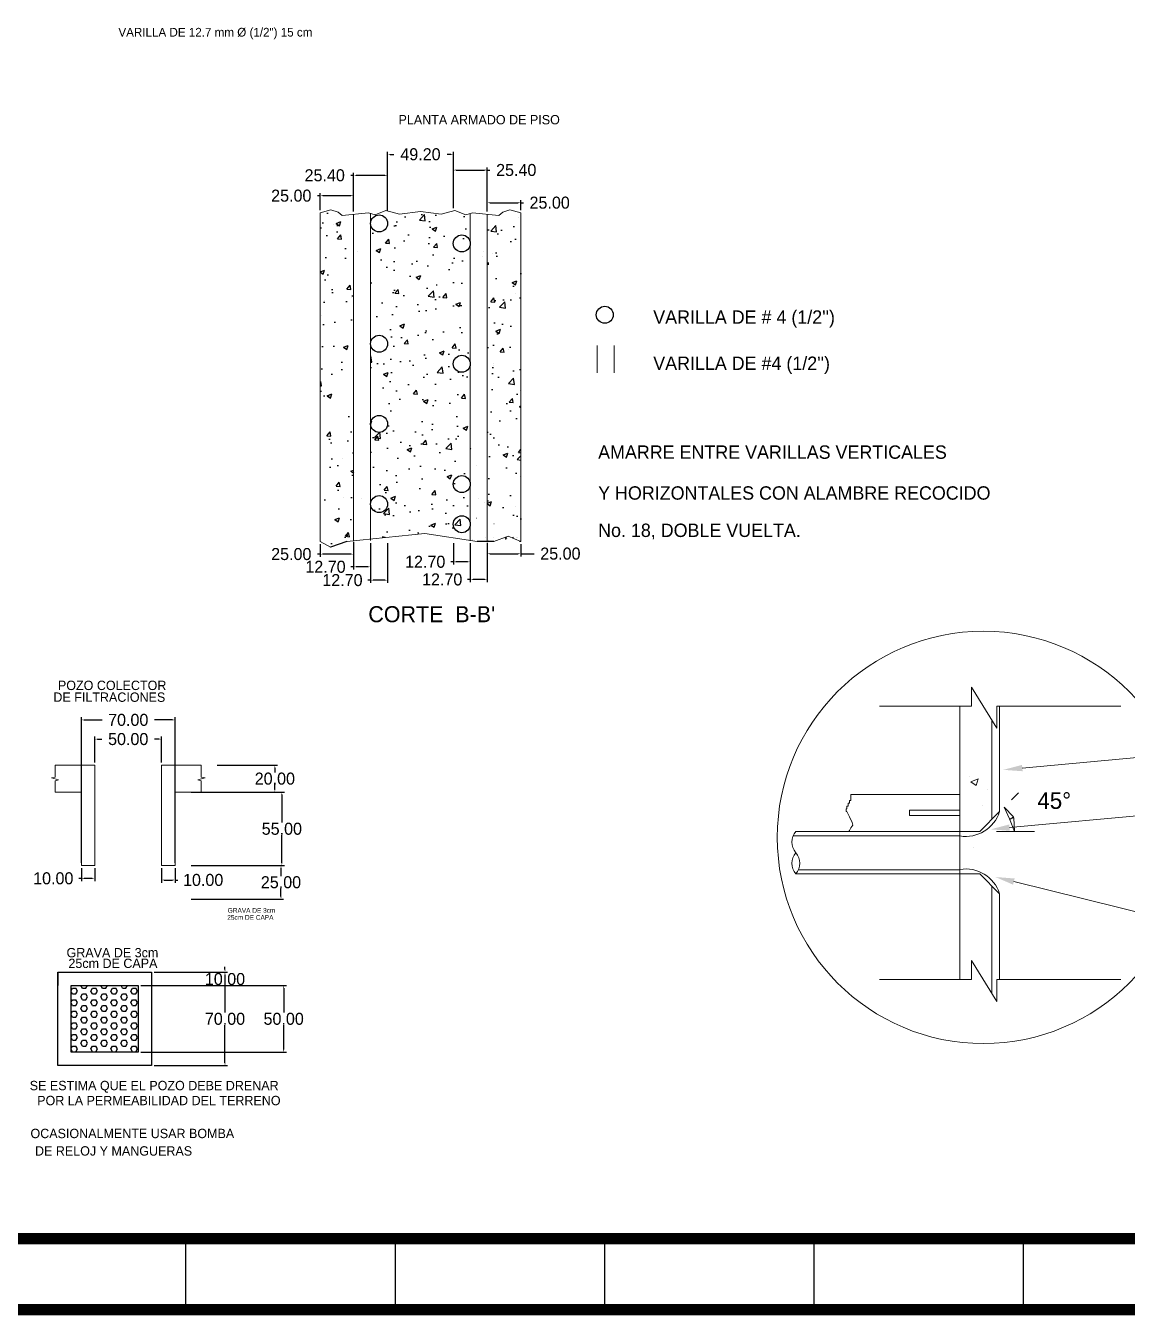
# Model space of a CAD drawing. Header units: centimetres. Extents: x 899 to 279254, y -3207 to 1299.
# Drawn here: x 9778 to 10602, y -3207 to -2242 of the extents above; entities that cross this region are included whole.
import ezdxf
from ezdxf.enums import TextEntityAlignment as Align

# ---------------------------------------------------------------- set-up
doc = ezdxf.new("R2010")
doc.units = ezdxf.units.CM
doc.header["$LTSCALE"] = 10
doc.header["$MEASUREMENT"] = 0
doc.linetypes.add('HIDDEN', pattern=[0.375, 0.25, -0.125])
doc.layers.get('0').update_dxf_attribs({"linetype": 'CONTINUOUS'})
doc.layers.get('DEFPOINTS').update_dxf_attribs({"color": 2, "linetype": 'CONTINUOUS'})
for name, color, linetype in [('CONCRETO', 7, 'CONTINUOUS'), ('DIM', 7, 'CONTINUOUS'), ('Ductos', 30, 'CONTINUOUS'), ('IND', 7, 'CONTINUOUS'), ('MARCO', 7, 'CONTINUOUS'), ('REGISTRO', 1, 'CONTINUOUS'), ('TEXTOS', 7, 'CONTINUOUS'), ('VARILLAS', 30, 'CONTINUOUS')]:
    doc.layers.add(name, color=color, linetype=linetype)
doc.styles.get("Standard").update_dxf_attribs({"font": ''})
doc.styles.add('Zurich', font='')
doc.styles.get('Standard').set_extended_font_data('Zurich Ex BT')
doc.styles.get('Zurich').set_extended_font_data('Zurich Ex BT')
doc.dimstyles.get("Standard").update_dxf_attribs({"dimtxt": 9, "dimasz": 2, "dimexe": 2, "dimexo": 2, "dimgap": 0.09, "dimtad": 0, "dimtih": 1, "dimtoh": 1, "dimzin": 0, "dimdsep": 46, "dimtxsty": 'Standard', "dimcen": 0.09, "dimadec": 0, "dimazin": 0, "dimtfac": 1, "dimtofl": 0, "dimtmove": 0, "dimatfit": 3, "dimfxl": 0, "dimtolj": 1, "dimtzin": 0, "dimarcsym": 0})

# ---------------------------------------------------------------- blocks, each defined once
blk = doc.blocks.new('*D4')
at = {"layer": 'DEFPOINTS', "color": 0}
for p in [(9919.26, -2795.23), (9919.26, -2815.23), (9964.37, -2815.23)]:
    blk.add_point(p, dxfattribs=at)
at = {"layer": 'DIM', "color": 0, "lineweight": -2}
for p, q in [((9921.26, -2795.23), (9966.37, -2795.23)), ((9964.37, -2797.23), (9964.37, -2800.57)), ((9921.26, -2815.23), (9966.37, -2815.23)), ((9964.37, -2813.23), (9964.37, -2809.9))]:
    blk.add_line(p, q, dxfattribs=at)
at = {"layer": 'DIM', "color": 0}
for points in [[(9964.04, -2797.23), (9964.71, -2797.23), (9964.37, -2795.23)], [(9964.04, -2813.23), (9964.71, -2813.23), (9964.37, -2815.23)]]:
    blk.add_solid(points, dxfattribs=at)
at = {"layer": 'DIM', "color": 0, "insert": (9964.37, -2805.23), "char_height": 9, "attachment_point": 5}
blk.add_mtext('\\A1;20.00', dxfattribs=at)
blk = doc.blocks.new('*D5')
at = {"layer": 'DEFPOINTS', "color": 0}
for p in [(9899.69, -2815.23), (9899.69, -2870.23), (9969.61, -2870.23)]:
    blk.add_point(p, dxfattribs=at)
at = {"layer": 'DIM', "color": 0, "lineweight": -2}
for p, q in [((9901.69, -2815.23), (9971.61, -2815.23)), ((9969.61, -2817.23), (9969.61, -2838.07)), ((9969.61, -2868.23), (9969.61, -2847.4)), ((9901.69, -2870.23), (9971.61, -2870.23))]:
    blk.add_line(p, q, dxfattribs=at)
at = {"layer": 'DIM', "color": 0}
for points in [[(9969.27, -2817.23), (9969.94, -2817.23), (9969.61, -2815.23)], [(9969.27, -2868.23), (9969.94, -2868.23), (9969.61, -2870.23)]]:
    blk.add_solid(points, dxfattribs=at)
at = {"layer": 'DIM', "color": 0, "insert": (9969.61, -2842.73), "char_height": 9, "attachment_point": 5}
blk.add_mtext('\\A1;55.00', dxfattribs=at)
blk = doc.blocks.new('*D6')
at = {"layer": 'DEFPOINTS', "color": 0}
for p in [(9899.69, -2870.23), (9899.69, -2895.23), (9968.96, -2895.23)]:
    blk.add_point(p, dxfattribs=at)
at = {"layer": 'DIM', "color": 0, "lineweight": -2}
for p, q in [((9901.69, -2870.23), (9970.96, -2870.23)), ((9968.96, -2872.23), (9968.96, -2878.07)), ((9968.96, -2893.23), (9968.96, -2887.4)), ((9901.69, -2895.23), (9970.96, -2895.23))]:
    blk.add_line(p, q, dxfattribs=at)
at = {"layer": 'DIM', "color": 0}
for points in [[(9968.63, -2872.23), (9969.3, -2872.23), (9968.96, -2870.23)], [(9968.63, -2893.23), (9969.3, -2893.23), (9968.96, -2895.23)]]:
    blk.add_solid(points, dxfattribs=at)
at = {"layer": 'DIM', "color": 0, "insert": (9968.96, -2882.73), "char_height": 9, "attachment_point": 5}
blk.add_mtext('\\A1;25.00', dxfattribs=at)
blk = doc.blocks.new('*D7')
at = {"layer": 'DEFPOINTS', "color": 0}
for p in [(9819.68, -2870.23), (9829.68, -2870.23), (9819.68, -2879.8)]:
    blk.add_point(p, dxfattribs=at)
at = {"layer": 'DIM', "color": 0, "lineweight": -2}
for p, q in [((9819.68, -2872.23), (9819.68, -2881.8)), ((9829.68, -2872.23), (9829.68, -2881.8)), ((9819.68, -2879.8), (9817.68, -2879.8)), ((9827.68, -2879.8), (9821.68, -2879.8))]:
    blk.add_line(p, q, dxfattribs=at)
at = {"layer": 'DIM', "color": 0}
for points in [[(9821.68, -2879.47), (9821.68, -2880.14), (9819.68, -2879.8)], [(9827.68, -2879.47), (9827.68, -2880.14), (9829.68, -2879.8)]]:
    blk.add_solid(points, dxfattribs=at)
at = {"layer": 'DIM', "color": 0, "insert": (9798.62, -2879.8), "char_height": 9, "attachment_point": 5}
blk.add_mtext('\\A1;10.00', dxfattribs=at)
blk = doc.blocks.new('*D8')
at = {"layer": 'DEFPOINTS', "color": 0}
for p in [(9879.68, -2870.23), (9889.69, -2870.23), (9889.69, -2881.01)]:
    blk.add_point(p, dxfattribs=at)
at = {"layer": 'DIM', "color": 0, "lineweight": -2}
for p, q in [((9879.68, -2872.23), (9879.68, -2883.01)), ((9889.69, -2872.23), (9889.69, -2883.01)), ((9881.68, -2881.01), (9887.69, -2881.01)), ((9889.69, -2881.01), (9891.69, -2881.01))]:
    blk.add_line(p, q, dxfattribs=at)
at = {"layer": 'DIM', "color": 0}
for points in [[(9881.68, -2880.68), (9881.68, -2881.35), (9879.68, -2881.01)], [(9887.69, -2880.68), (9887.69, -2881.35), (9889.69, -2881.01)]]:
    blk.add_solid(points, dxfattribs=at)
at = {"layer": 'DIM', "color": 0, "insert": (9910.75, -2881.01), "char_height": 9, "attachment_point": 5}
blk.add_mtext('\\A1;10.00', dxfattribs=at)
blk = doc.blocks.new('*D9')
at = {"layer": 'DEFPOINTS', "color": 0}
for p in [(9879.68, -2775.63), (9829.68, -2795.23), (9879.68, -2795.23)]:
    blk.add_point(p, dxfattribs=at)
at = {"layer": 'DIM', "color": 0, "lineweight": -2}
for p, q in [((9829.68, -2793.23), (9829.68, -2773.63)), ((9831.68, -2775.63), (9835.05, -2775.63)), ((9877.68, -2775.63), (9874.31, -2775.63)), ((9879.68, -2793.23), (9879.68, -2773.63))]:
    blk.add_line(p, q, dxfattribs=at)
at = {"layer": 'DIM', "color": 0}
for points in [[(9831.68, -2775.3), (9831.68, -2775.96), (9829.68, -2775.63)], [(9877.68, -2775.3), (9877.68, -2775.96), (9879.68, -2775.63)]]:
    blk.add_solid(points, dxfattribs=at)
at = {"layer": 'DIM', "color": 0, "insert": (9854.68, -2775.63), "char_height": 9, "attachment_point": 5}
blk.add_mtext('\\A1;50.00', dxfattribs=at)
blk = doc.blocks.new('*D10')
at = {"layer": 'DEFPOINTS', "color": 0}
for p in [(9819.68, -2761.29), (9819.68, -2870.23), (9889.68, -2870.23)]:
    blk.add_point(p, dxfattribs=at)
at = {"layer": 'DIM', "color": 0, "lineweight": -2}
for p, q in [((9819.68, -2868.23), (9819.68, -2759.29)), ((9821.68, -2761.29), (9835.1, -2761.29)), ((9887.68, -2761.29), (9874.26, -2761.29)), ((9889.68, -2868.23), (9889.68, -2759.29))]:
    blk.add_line(p, q, dxfattribs=at)
at = {"layer": 'DIM', "color": 0}
for points in [[(9821.68, -2760.96), (9821.68, -2761.62), (9819.68, -2761.29)], [(9887.68, -2760.96), (9887.68, -2761.62), (9889.68, -2761.29)]]:
    blk.add_solid(points, dxfattribs=at)
at = {"layer": 'DIM', "color": 0, "insert": (9854.68, -2761.29), "char_height": 9, "attachment_point": 5}
blk.add_mtext('\\A1;70.00', dxfattribs=at)
blk = doc.blocks.new('*D11')
at = {"layer": 'DEFPOINTS', "color": 0}
for p in [(9872.01, -2949.88), (9872.01, -3019.88), (9927.06, -3019.88)]:
    blk.add_point(p, dxfattribs=at)
at = {"layer": 'DIM', "color": 0, "lineweight": -2}
for p, q in [((9874.01, -2949.88), (9929.06, -2949.88)), ((9927.06, -2951.88), (9927.06, -2980.21)), ((9927.06, -3017.88), (9927.06, -2989.54)), ((9874.01, -3019.88), (9929.06, -3019.88))]:
    blk.add_line(p, q, dxfattribs=at)
at = {"layer": 'DIM', "color": 0}
for points in [[(9926.73, -2951.88), (9927.4, -2951.88), (9927.06, -2949.88)], [(9926.73, -3017.88), (9927.4, -3017.88), (9927.06, -3019.88)]]:
    blk.add_solid(points, dxfattribs=at)
at = {"layer": 'DIM', "insert": (9927.06, -2984.88), "char_height": 9, "attachment_point": 5}
blk.add_mtext('\\A1;70.00', dxfattribs=at)
blk = doc.blocks.new('*D12')
at = {"layer": 'DEFPOINTS', "color": 0}
for p in [(9862.01, -2959.88), (9862.01, -3009.88), (9970.97, -3009.88)]:
    blk.add_point(p, dxfattribs=at)
at = {"layer": 'DIM', "color": 0, "lineweight": -2}
for p, q in [((9864.01, -2959.88), (9972.97, -2959.88)), ((9970.97, -2961.88), (9970.97, -2980.21)), ((9970.97, -3007.88), (9970.97, -2989.54)), ((9864.01, -3009.88), (9972.97, -3009.88))]:
    blk.add_line(p, q, dxfattribs=at)
at = {"layer": 'DIM', "color": 0}
for points in [[(9970.64, -2961.88), (9971.31, -2961.88), (9970.97, -2959.88)], [(9970.64, -3007.88), (9971.31, -3007.88), (9970.97, -3009.88)]]:
    blk.add_solid(points, dxfattribs=at)
at = {"layer": 'DIM', "insert": (9970.97, -2984.88), "char_height": 9, "attachment_point": 5}
blk.add_mtext('\\A1;50.00', dxfattribs=at)
blk = doc.blocks.new('*D13')
at = {"layer": 'DEFPOINTS', "color": 0}
for p in [(9874.01, -2949.88), (9864.01, -2959.88), (9927.07, -2959.88)]:
    blk.add_point(p, dxfattribs=at)
at = {"layer": 'DIM', "color": 0, "lineweight": -2}
for p, q in [((9876.01, -2949.88), (9929.07, -2949.88)), ((9927.07, -2947.88), (9927.07, -2945.88)), ((9866.01, -2959.88), (9929.07, -2959.88)), ((9927.07, -2961.88), (9927.07, -2963.88))]:
    blk.add_line(p, q, dxfattribs=at)
at = {"layer": 'DIM', "color": 0}
for points in [[(9926.74, -2947.88), (9927.4, -2947.88), (9927.07, -2949.88)], [(9926.74, -2961.88), (9927.4, -2961.88), (9927.07, -2959.88)]]:
    blk.add_solid(points, dxfattribs=at)
at = {"layer": 'DIM', "insert": (9927.07, -2955.14), "char_height": 9, "attachment_point": 5}
blk.add_mtext('\\A1;10.00', dxfattribs=at)
blk = doc.blocks.new('*D72')
at = {"layer": 'DEFPOINTS', "color": 0}
for p in [(9998.3, -2369.17), (9998.3, -2382.05), (10023.31, -2382.99)]:
    blk.add_point(p, dxfattribs=at)
at = {"layer": 'DIM', "color": 0, "lineweight": -2}
for p, q in [((9998.3, -2369.17), (9996.3, -2369.17)), ((9998.3, -2380.05), (9998.3, -2367.17)), ((10021.31, -2369.17), (10000.3, -2369.17)), ((10023.31, -2380.99), (10023.31, -2367.17))]:
    blk.add_line(p, q, dxfattribs=at)
at = {"layer": 'DIM', "color": 0}
for points in [[(10000.3, -2368.84), (10000.3, -2369.5), (9998.3, -2369.17)], [(10021.31, -2368.84), (10021.31, -2369.5), (10023.31, -2369.17)]]:
    blk.add_solid(points, dxfattribs=at)
at = {"layer": 'DIM', "color": 0, "insert": (9976.67, -2369.17), "char_height": 9, "attachment_point": 5}
blk.add_mtext('\\A1;25.00', dxfattribs=at)
blk = doc.blocks.new('*D73')
at = {"layer": 'DEFPOINTS', "color": 0}
for p in [(10123.3, -2374.41), (10123.3, -2382.05), (10148.3, -2382.05)]:
    blk.add_point(p, dxfattribs=at)
at = {"layer": 'DIM', "color": 0, "lineweight": -2}
for p, q in [((10123.3, -2380.05), (10123.3, -2372.41)), ((10148.3, -2380.05), (10148.3, -2372.41)), ((10125.3, -2374.41), (10146.3, -2374.41)), ((10148.3, -2374.41), (10150.3, -2374.41))]:
    blk.add_line(p, q, dxfattribs=at)
at = {"layer": 'DIM', "color": 0}
for points in [[(10125.3, -2374.08), (10125.3, -2374.74), (10123.3, -2374.41)], [(10146.3, -2374.08), (10146.3, -2374.74), (10148.3, -2374.41)]]:
    blk.add_solid(points, dxfattribs=at)
at = {"layer": 'DIM', "color": 0, "insert": (10169.94, -2374.41), "char_height": 9, "attachment_point": 5}
blk.add_mtext('\\A1;25.00', dxfattribs=at)
blk = doc.blocks.new('*D74')
at = {"layer": 'DEFPOINTS', "color": 0}
for p in [(9998.3, -2627.88), (10023.31, -2627.36), (9998.3, -2637.25)]:
    blk.add_point(p, dxfattribs=at)
at = {"layer": 'DIM', "color": 0, "lineweight": -2}
for p, q in [((9998.3, -2629.88), (9998.3, -2639.25)), ((10023.31, -2629.36), (10023.31, -2639.25)), ((9998.3, -2637.25), (9996.3, -2637.25)), ((10021.31, -2637.25), (10000.3, -2637.25))]:
    blk.add_line(p, q, dxfattribs=at)
at = {"layer": 'DIM', "color": 0}
for points in [[(10000.3, -2636.91), (10000.3, -2637.58), (9998.3, -2637.25)], [(10021.31, -2636.91), (10021.31, -2637.58), (10023.31, -2637.25)]]:
    blk.add_solid(points, dxfattribs=at)
at = {"layer": 'DIM', "color": 0, "insert": (9976.67, -2637.25), "char_height": 9, "attachment_point": 5}
blk.add_mtext('\\A1;25.00', dxfattribs=at)
blk = doc.blocks.new('*D75')
at = {"layer": 'DEFPOINTS', "color": 0}
for p in [(10023.31, -2626.05), (10036, -2627.08), (10023.31, -2646.76)]:
    blk.add_point(p, dxfattribs=at)
at = {"layer": 'DIM', "color": 0, "lineweight": -2}
for p, q in [((10023.31, -2628.05), (10023.31, -2648.76)), ((10036, -2629.08), (10036, -2648.76)), ((10023.31, -2646.76), (10021.31, -2646.76)), ((10034, -2646.76), (10025.31, -2646.76))]:
    blk.add_line(p, q, dxfattribs=at)
at = {"layer": 'DIM', "color": 0}
for points in [[(10025.31, -2646.43), (10025.31, -2647.1), (10023.31, -2646.76)], [(10034, -2646.43), (10034, -2647.1), (10036, -2646.76)]]:
    blk.add_solid(points, dxfattribs=at)
at = {"layer": 'DIM', "color": 0, "insert": (10002.25, -2646.76), "char_height": 9, "attachment_point": 5}
blk.add_mtext('\\A1;12.70', dxfattribs=at)
blk = doc.blocks.new('*D76')
at = {"layer": 'DEFPOINTS', "color": 0}
for p in [(10123.3, -2627.39), (10148.3, -2627.88), (10123.3, -2636.92)]:
    blk.add_point(p, dxfattribs=at)
at = {"layer": 'DIM', "color": 0, "lineweight": -2}
for p, q in [((10123.3, -2629.39), (10123.3, -2638.92)), ((10148.3, -2629.88), (10148.3, -2638.92)), ((10125.3, -2636.92), (10146.3, -2636.92)), ((10148.3, -2636.92), (10158.33, -2636.92))]:
    blk.add_line(p, q, dxfattribs=at)
at = {"layer": 'DIM', "color": 0}
for points in [[(10125.3, -2636.59), (10125.3, -2637.26), (10123.3, -2636.92)], [(10146.3, -2636.59), (10146.3, -2637.26), (10148.3, -2636.92)]]:
    blk.add_solid(points, dxfattribs=at)
at = {"layer": 'DIM', "color": 0, "insert": (10177.97, -2636.92), "char_height": 9, "attachment_point": 5}
blk.add_mtext('\\A1;25.00', dxfattribs=at)
blk = doc.blocks.new('*D77')
at = {"layer": 'DEFPOINTS', "color": 0}
for p in [(10110.6, -2627.09), (10123.3, -2626.78), (10110.6, -2656.23)]:
    blk.add_point(p, dxfattribs=at)
at = {"layer": 'DIM', "color": 0, "lineweight": -2}
for p, q in [((10110.6, -2629.09), (10110.6, -2658.23)), ((10123.3, -2628.78), (10123.3, -2658.23)), ((10110.6, -2656.23), (10108.6, -2656.23)), ((10121.3, -2656.23), (10112.6, -2656.23))]:
    blk.add_line(p, q, dxfattribs=at)
at = {"layer": 'DIM', "color": 0}
for points in [[(10112.6, -2655.9), (10112.6, -2656.57), (10110.6, -2656.23)], [(10121.3, -2655.9), (10121.3, -2656.57), (10123.3, -2656.23)]]:
    blk.add_solid(points, dxfattribs=at)
at = {"layer": 'DIM', "color": 0, "insert": (10089.54, -2656.23), "char_height": 9, "attachment_point": 5}
blk.add_mtext('\\A1;12.70', dxfattribs=at)
blk = doc.blocks.new('*D78')
at = {"layer": 'DEFPOINTS', "color": 0}
for p in [(10048.7, -2353.95), (10023.31, -2382.99), (10048.7, -2382.67)]:
    blk.add_point(p, dxfattribs=at)
at = {"layer": 'DIM', "color": 0, "lineweight": -2}
for p, q in [((10023.31, -2380.99), (10023.31, -2351.95)), ((10048.7, -2380.67), (10048.7, -2351.95)), ((10023.31, -2353.95), (10021.31, -2353.95)), ((10046.7, -2353.95), (10025.31, -2353.95))]:
    blk.add_line(p, q, dxfattribs=at)
at = {"layer": 'DIM', "color": 0}
for points in [[(10025.31, -2353.62), (10025.31, -2354.28), (10023.31, -2353.95)], [(10046.7, -2353.62), (10046.7, -2354.28), (10048.7, -2353.95)]]:
    blk.add_solid(points, dxfattribs=at)
at = {"layer": 'DIM', "color": 0, "insert": (10001.67, -2353.95), "char_height": 9, "attachment_point": 5}
blk.add_mtext('\\A1;25.40', dxfattribs=at)
blk = doc.blocks.new('*D79')
at = {"layer": 'DEFPOINTS', "color": 0}
for p in [(10097.9, -2349.98), (10097.9, -2380.56), (10123.3, -2382.98)]:
    blk.add_point(p, dxfattribs=at)
at = {"layer": 'DIM', "color": 0, "lineweight": -2}
for p, q in [((10097.9, -2378.56), (10097.9, -2347.98)), ((10099.9, -2349.98), (10121.3, -2349.98)), ((10123.3, -2380.98), (10123.3, -2347.98)), ((10123.3, -2349.98), (10125.3, -2349.98))]:
    blk.add_line(p, q, dxfattribs=at)
at = {"layer": 'DIM', "color": 0}
for points in [[(10099.9, -2349.64), (10099.9, -2350.31), (10097.9, -2349.98)], [(10121.3, -2349.64), (10121.3, -2350.31), (10123.3, -2349.98)]]:
    blk.add_solid(points, dxfattribs=at)
at = {"layer": 'DIM', "color": 0, "insert": (10144.94, -2349.98), "char_height": 9, "attachment_point": 5}
blk.add_mtext('\\A1;25.40', dxfattribs=at)
blk = doc.blocks.new('*D80')
at = {"layer": 'DEFPOINTS', "color": 0}
for p in [(10097.9, -2338.22), (10097.9, -2380.56), (10048.7, -2382.67)]:
    blk.add_point(p, dxfattribs=at)
at = {"layer": 'DIM', "color": 0, "lineweight": -2}
for p, q in [((10048.7, -2380.67), (10048.7, -2336.22)), ((10050.7, -2338.22), (10053.43, -2338.22)), ((10095.9, -2338.22), (10093.18, -2338.22)), ((10097.9, -2378.56), (10097.9, -2336.22))]:
    blk.add_line(p, q, dxfattribs=at)
at = {"layer": 'DIM', "color": 0}
for points in [[(10050.7, -2337.88), (10050.7, -2338.55), (10048.7, -2338.22)], [(10095.9, -2337.88), (10095.9, -2338.55), (10097.9, -2338.22)]]:
    blk.add_solid(points, dxfattribs=at)
at = {"layer": 'DIM', "color": 0, "insert": (10073.3, -2338.22), "char_height": 9, "attachment_point": 5}
blk.add_mtext('\\A1;49.20', dxfattribs=at)
blk = doc.blocks.new('*D81')
at = {"layer": 'DEFPOINTS', "color": 0}
for p in [(10036, -2627.08), (10048.7, -2627.08), (10048.7, -2656.72)]:
    blk.add_point(p, dxfattribs=at)
at = {"layer": 'DIM', "color": 0, "lineweight": -2}
for p, q in [((10036, -2629.08), (10036, -2658.72)), ((10048.7, -2629.08), (10048.7, -2658.72)), ((10036, -2656.72), (10034, -2656.72)), ((10046.7, -2656.72), (10038, -2656.72))]:
    blk.add_line(p, q, dxfattribs=at)
at = {"layer": 'DIM', "color": 0}
for points in [[(10038, -2656.39), (10038, -2657.06), (10036, -2656.72)], [(10046.7, -2656.39), (10046.7, -2657.06), (10048.7, -2656.72)]]:
    blk.add_solid(points, dxfattribs=at)
at = {"layer": 'DIM', "color": 0, "insert": (10014.94, -2656.72), "char_height": 9, "attachment_point": 5}
blk.add_mtext('\\A1;12.70', dxfattribs=at)
blk = doc.blocks.new('*D82')
at = {"layer": 'DEFPOINTS', "color": 0}
for p in [(10097.9, -2627.09), (10110.6, -2627.09), (10097.9, -2643.02)]:
    blk.add_point(p, dxfattribs=at)
at = {"layer": 'DIM', "color": 0, "lineweight": -2}
for p, q in [((10097.9, -2629.09), (10097.9, -2645.02)), ((10110.6, -2629.09), (10110.6, -2645.02)), ((10097.9, -2643.02), (10095.9, -2643.02)), ((10108.6, -2643.02), (10099.9, -2643.02))]:
    blk.add_line(p, q, dxfattribs=at)
at = {"layer": 'DIM', "color": 0}
for points in [[(10099.9, -2642.68), (10099.9, -2643.35), (10097.9, -2643.02)], [(10108.6, -2642.68), (10108.6, -2643.35), (10110.6, -2643.02)]]:
    blk.add_solid(points, dxfattribs=at)
at = {"layer": 'DIM', "color": 0, "insert": (10076.84, -2643.02), "char_height": 9, "attachment_point": 5}
blk.add_mtext('\\A1;12.70', dxfattribs=at)
blk = doc.blocks.new('_ClosedBlank')
at = {"color": 0, "linetype": 'ByBlock', "lineweight": -2}
for p, q in [((-1, 0.167), (0, 0)), ((-1, 0.167), (-1, -0.167)), ((0, 0), (-1, -0.167))]:
    blk.add_line(p, q, dxfattribs=at)
blk = doc.blocks.new('Marco-Reg')
at = {"layer": 'MARCO', "linetype": 'Continuous'}
for p, q in [((9897.63, -3149.36), (9897.63, -3202.3)), ((10054.26, -3149.36), (10054.26, -3202.3)), ((10210.9, -3149.36), (10210.9, -3202.3)), ((10367.53, -3149.36), (10367.53, -3202.3)), ((10524.17, -3149.36), (10524.17, -3202.3))]:
    blk.add_line(p, q, dxfattribs=at)
at = {"layer": 'MARCO', "linetype": 'Continuous', "const_width": 8.49}
blk.add_lwpolyline([(11923.61, -3202.3), (11923.61, -1083.64), (8649.32, -1083.64), (8649.32, -3202.3)], close=True, dxfattribs=at)
blk.add_lwpolyline([(11156.09, -3149.36), (8649.32, -3149.36)], dxfattribs=at)

msp = doc.modelspace()

# ---------------------------------------------------------------- hatches: boundary and pattern name
at = {"layer": 'CONCRETO'}
h = msp.add_hatch(dxfattribs=at)
h.set_pattern_fill('AR-CONC', color=256, scale=5, style=0)
h.set_pattern_definition([(50, (9251.14, -3445.02), (35.863, -3.1376), [3.75, -41.25]), (355, (9251.14, -3445.02), (-6.9376, 37.6096), [3, -33]), (100.4514, (9254.13, -3445.28), (28.9255, 34.472), [3.187, -35.0571]), (46.1842, (9251.14, -3435.02), (53.362, -8.276), [5.625, -61.875]), (96.6356, (9255.59, -3435.71), (46.7331, 48.7059), [4.7805, -52.5857]), (351.184, (9251.14, -3435.02), (46.733, 48.706), [4.5, -49.5]), (21, (9256.14, -3437.52), (29.84535, -20.13094), [3.75, -41.25]), (326, (9256.14, -3437.52), (12.1658, 36.2575), [3, -33]), (71.4514, (9258.628, -3439.197), (42.0111, 16.1265), [3.187, -35.0571]), (37.5, (9251.14, -3445.02), (0.60799, 16.64469), [0, -32.6, 0, -33.5, 0, -33.125]), (7.5, (9251.14, -3445.02), (13.15348, 19.72059), [0, -19.1, 0, -31.85, 0, -12.625]), (327.5, (9239.99, -3445.02), (26.69112, -1.12774), [0, -12.5, 0, -39, 0, -51.75]), (317.5, (9234.99, -3445.02), (29.1593, 5.00525), [0, -16.25, 0, -25.9, 0, -36.75])])
h.paths.add_polyline_path([(10023.504, -2383.014), (10014.928, -2383.881), (10011.834, -2381.478), (10006.534, -2379.849), (9998.501, -2382.079), (9998.501, -2627.913), (10006.311, -2632.164), (10018.501, -2627.913), (10023.504, -2627.388)])
h.paths.add_polyline_path([(10110.998, -2382.332), (10107.447, -2383.515), (10099.294, -2380.256), (10089.102, -2383.108), (10073.501, -2381.029), (10057.9, -2383.108), (10047.708, -2380.256), (10039.555, -2383.515), (10036.001, -2382.331), (10036.001, -2626.077), (10076.87, -2621.789), (10110.998, -2627.157)])
h.paths.add_polyline_path([(10148.501, -2382.079), (10140.468, -2379.849), (10135.168, -2381.478), (10132.074, -2383.881), (10123.498, -2383.014), (10123.498, -2627.913), (10128.501, -2627.913), (10139.011, -2623.95), (10148.501, -2627.913)])
h = msp.add_hatch(dxfattribs=at)
h.set_pattern_fill('HEX', color=0, scale=20, style=0)
h.set_pattern_definition([(0, (6295.481, 1238.3183), (0, 4.330127), [2.5, -5]), (120, (6295.481, 1238.3183), (-3.75, -2.1650635), [2.5, -5]), (60, (6297.981, 1238.3183), (-3.75, 2.1650635), [2.5, -5])])
h.paths.add_polyline_path([(9812.007, -2959.877), (9862.007, -2959.877), (9862.007, -3009.877), (9812.007, -3009.877)])

# ---------------------------------------------------------------- linework, layer by layer
at = {"lineweight": 5}
for p, q in [((10504.421, -2751.083), (10504.421, -2767.438)), ((10523.513, -2797.291), (10666.089, -2784.115)), ((10484.152, -2803.933), (10484.152, -2803.933)), ((10485.019, -2807.552), (10490.565, -2805.423)), ((10488.959, -2810.21), (10490.565, -2805.424)), ((10485.019, -2807.552), (10488.959, -2810.21)), ((10497.248, -2813.509), (10497.248, -2813.509)), ((10493.712, -2825.364), (10493.712, -2825.364)), ((10513.963, -2841.822), (10656.539, -2828.647)), ((10394.295, -2844.101), (10393.666, -2844.73)), ((10395.319, -2842.054), (10394.295, -2844.101)), ((10487.188, -2856.97), (10487.188, -2856.97)), ((10494.988, -2876.476), (10494.988, -2876.476)), ((10517.197, -2882.199), (10656.165, -2916.688))]:
    msp.add_line(p, q, dxfattribs=at)
at = {"color": 0}
msp.add_line((9802.007, -2949.877), (9802.007, -2959.877), dxfattribs=at)
for points in [[(9802.007, -2949.877), (9872.007, -2949.877), (9872.007, -3019.877), (9802.007, -3019.877)], [(9812.007, -2959.877), (9862.007, -2959.877), (9862.007, -3009.877), (9812.007, -3009.877)]]:
    msp.add_lwpolyline(points, close=True, dxfattribs=at)
at = {"lineweight": 5}
msp.add_circle((10494.421, -2849.125), 154.203, dxfattribs=at)
for points in [[(10523.294, -2794.925), (10523.731, -2799.657), (10509.316, -2798.603)], [(10513.744, -2839.456), (10514.182, -2844.188), (10499.767, -2843.134)], [(10517.769, -2879.893), (10516.624, -2884.505), (10503.36, -2878.765)]]:
    msp.add_solid(points, dxfattribs=at)
at = {"layer": 'Ductos', "lineweight": 5}
for p, q in [((10515.392, -2821.054), (10520.58, -2815.866)), ((10393.271, -2825.678), (10392.247, -2825.678)), ((10392.247, -2825.678), (10392.247, -2827.725)), ((10394.295, -2823.631), (10393.271, -2823.631)), ((10393.271, -2823.631), (10393.271, -2825.678)), ((10395.319, -2821.584), (10394.295, -2821.584)), ((10394.295, -2821.584), (10394.295, -2823.631)), ((10395.319, -2816.978), (10395.319, -2821.584)), ((10476.865, -2817.009), (10395.319, -2817.009)), ((10392.247, -2827.725), (10391.735, -2827.725)), ((10391.735, -2827.725), (10391.735, -2829.772)), ((10391.735, -2829.772), (10392.247, -2829.772)), ((10392.247, -2829.772), (10393.271, -2831.819)), ((10393.271, -2831.819), (10394.295, -2833.866)), ((10394.295, -2833.866), (10396.344, -2837.96)), ((10476.865, -2828.889), (10439.243, -2828.889)), ((10439.243, -2828.889), (10439.243, -2832.85)), ((10439.243, -2832.85), (10476.865, -2832.85)), ((10491.716, -2844.73), (10506.567, -2829.879)), ((10476.865, -2844.73), (10354.098, -2844.73)), ((10396.856, -2840.007), (10395.319, -2842.054)), ((10396.344, -2837.96), (10396.856, -2840.007)), ((10476.865, -2844.73), (10491.716, -2844.73)), ((10476.865, -2848.064), (10352.031, -2848.064)), ((10356.056, -2873.334), (10476.865, -2873.334)), ((10354.098, -2876.412), (10476.865, -2876.412)), ((10476.865, -2876.412), (10491.716, -2876.412))]:
    msp.add_line(p, q, dxfattribs=at)
for centre, radius, start, end in [((10481.141, -2821.7), 26.709, 260.7874, 342.16708), ((10363.15, -2852.651), 12.028, 138.814075, 221.185925), ((10363.15, -2868.492), 12.028, 138.814075, 221.185925), ((10345.046, -2868.492), 12.028, 318.814075, 41.185925)]:
    msp.add_arc(centre, radius, start, end, dxfattribs=at)
at = {"layer": 'IND', "lineweight": 5}
msp.add_line((10504.197, -2844.73), (10532.536, -2844.73), dxfattribs=at)
msp.add_arc((10491.716, -2844.73), 25.843, 22.278012, 22.721988, dxfattribs=at)
at = {"layer": 'REGISTRO', "lineweight": 5}
for p, q in [((9998.303, -2382.048), (10006.337, -2379.818)), ((9998.303, -2382.048), (9998.303, -2627.882)), ((10006.337, -2379.818), (10011.636, -2381.447)), ((10014.73, -2383.85), (10011.636, -2381.447)), ((10034.465, -2381.854), (10014.73, -2383.85)), ((10034.465, -2381.854), (10039.357, -2383.484)), ((10039.357, -2383.484), (10047.511, -2380.225)), ((10047.511, -2380.225), (10057.702, -2383.077)), ((10057.702, -2383.077), (10073.303, -2380.998)), ((10088.905, -2383.077), (10073.303, -2380.998)), ((10099.096, -2380.225), (10088.905, -2383.077)), ((10107.249, -2383.484), (10099.096, -2380.225)), ((10112.141, -2381.854), (10107.249, -2383.484)), ((10112.141, -2381.854), (10131.877, -2383.85)), ((10131.877, -2383.85), (10134.971, -2381.447)), ((10140.27, -2379.818), (10134.971, -2381.447)), ((10148.303, -2382.048), (10140.27, -2379.818)), ((10148.303, -2382.048), (10148.303, -2627.882)), ((10148.303, -2382.048), (10148.303, -2627.882)), ((10205.457, -2481.171), (10205.457, -2501.738)), ((10218.157, -2481.171), (10218.157, -2501.738)), ((10018.303, -2627.882), (10076.672, -2621.758)), ((10076.672, -2621.758), (10115.603, -2627.882)), ((9998.303, -2627.882), (10006.113, -2632.133)), ((10128.303, -2627.882), (10138.813, -2623.919)), ((10138.813, -2623.919), (10148.303, -2627.882)), ((10485.593, -2736.865), (10485.593, -2751.083)), ((10485.593, -2736.865), (10504.421, -2767.438)), ((10416.574, -2751.083), (10485.593, -2751.083)), ((10476.865, -2955.494), (10476.865, -2751.083)), ((10504.421, -2751.083), (10597.301, -2751.083)), ((10485.593, -2941.276), (10485.593, -2955.494)), ((10485.593, -2941.276), (10504.421, -2971.848)), ((10416.574, -2955.494), (10485.593, -2955.494)), ((10504.421, -2955.494), (10504.421, -2971.848)), ((10504.421, -2955.494), (10597.301, -2955.494))]:
    msp.add_line(p, q, dxfattribs=at)
at = {"layer": 'REGISTRO', "linetype": 'HIDDEN', "lineweight": 5}
for p, q in [((10115.303, -2610.283), (10115.365, -2610.291)), ((10115.303, -2610.353), (10115.366, -2610.294)), ((10128.303, -2614.689), (10128.332, -2614.71)), ((10110.605, -2624.584), (10110.605, -2624.584)), ((10111.998, -2627.179), (10111.998, -2627.179)), ((10112.383, -2626.542), (10112.383, -2626.542)), ((10122.035, -2624.466), (10122.035, -2624.466)), ((10124.282, -2626.779), (10124.282, -2626.779)), ((10127.722, -2624.794), (10127.722, -2624.794)), ((10136.281, -2624.899), (10136.281, -2624.899)), ((10142.118, -2624.825), (10143.233, -2624.538)), ((10144.839, -2625.004), (10144.839, -2625.004)), ((10145.877, -2624.594), (10145.877, -2624.594))]:
    msp.add_line(p, q, dxfattribs=at)
at = {"layer": 'REGISTRO'}
for p, q in [((10018.303, -2627.882), (10006.113, -2632.133)), ((10128.303, -2627.882), (10115.603, -2627.882))]:
    msp.add_line(p, q, dxfattribs=at)
at = {"layer": 'REGISTRO', "lineweight": 5}
for points in [[(9819.68, -2815.235), (9800.104, -2815.235), (9800.104, -2806.947), (9802.551, -2805.969), (9797.168, -2804.5), (9800.104, -2804.011), (9800.104, -2795.234), (9829.684, -2795.234), (9829.684, -2870.231), (9819.68, -2870.231)], [(9889.677, -2815.235), (9909.253, -2815.235), (9909.253, -2806.947), (9906.806, -2805.969), (9912.189, -2804.5), (9909.253, -2804.011), (9909.253, -2795.234), (9879.674, -2795.234), (9879.674, -2870.231), (9889.677, -2870.231)]]:
    msp.add_lwpolyline(points, close=True, dxfattribs=at)
for start, end in [(0, 180), (180, 0)]:
    msp.add_arc((10137.275, -2625.285), 0.689, start, end, dxfattribs=at)
at = {"layer": 'TEXTOS', "linetype": 'HIDDEN', "lineweight": 5}
for p, q in [((10008.291, -2390.486), (10008.291, -2390.486)), ((10146.532, -2385.835), (10146.532, -2385.835)), ((10143.117, -2392.14), (10143.117, -2392.14)), ((10025.931, -2411.139), (10025.931, -2411.139)), ((10119.646, -2414.545), (10119.646, -2414.545)), ((10127.05, -2412.38), (10127.05, -2412.38)), ((10001.363, -2447.231), (10001.363, -2447.231)), ((10021.639, -2445.165), (10021.639, -2445.165)), ((10144.23, -2442.613), (10144.23, -2442.613)), ((9999.592, -2458.403), (9999.592, -2458.403)), ((10138.922, -2484.318), (10138.922, -2484.318)), ((10127.668, -2494.835), (10127.668, -2494.835)), ((10128.014, -2496.494), (10128.014, -2496.494)), ((10147.765, -2514.737), (10147.765, -2514.737)), ((10015.212, -2565.998), (10015.212, -2565.998)), ((10115.575, -2570.828), (10115.575, -2570.828)), ((10147.942, -2578.936), (10147.942, -2578.936)), ((10015.901, -2594.652), (10015.901, -2594.652)), ((10029.116, -2595.472), (10029.116, -2595.472)), ((10117.02, -2595.893), (10117.02, -2595.893)), ((10120.877, -2598.431), (10120.877, -2598.431)), ((10144.128, -2601.727), (10144.128, -2601.727)), ((10087.24, -2645.327), (10087.24, -2645.327))]:
    msp.add_line(p, q, dxfattribs=at)
at = {"layer": 'VARILLAS', "lineweight": 5}
for p, q in [((10023.307, -2382.986), (10023.307, -2627.391)), ((10036.002, -2382.674), (10036.002, -2627.079)), ((10110.6, -2382.986), (10110.6, -2627.391)), ((10123.3, -2382.983), (10123.3, -2627.391)), ((10506.567, -2829.879), (10506.567, -2751.083)), ((10500.626, -2835.82), (10500.626, -2761.275)), ((10491.716, -2876.412), (10506.567, -2891.263)), ((10500.626, -2965.686), (10500.626, -2885.323)), ((10506.567, -2955.494), (10506.567, -2891.263))]:
    msp.add_line(p, q, dxfattribs=at)
at = {"layer": 'VARILLAS', "linetype": 'HIDDEN', "lineweight": 5}
msp.add_line((10120.676, -2411.139), (10120.676, -2411.139), dxfattribs=at)
msp.add_line((10120.676, -2411.139), (10120.676, -2411.139), dxfattribs=at)
at = {"layer": 'VARILLAS'}
for centre in [(10042.388, -2389.865), (10104.214, -2404.865), (10211.199, -2458.211), (10042.388, -2479.865), (10104.214, -2494.865), (10042.388, -2539.865), (10104.214, -2584.865), (10042.388, -2599.865), (10104.214, -2614.865)]:
    msp.add_circle(centre, 6.35, dxfattribs=at)
at = {"layer": 'VARILLAS', "lineweight": 5}
msp.add_arc((10481.141, -2899.442), 26.709, 17.83292, 99.2126, dxfattribs=at)

# ---------------------------------------------------------------- block references
at = {"layer": 'DIM'}
msp.add_blockref('Marco-Reg', (0, 0), dxfattribs=at)
at = {"layer": 'DIM', "lineweight": 5, "yscale": 9.98505828760608, "zscale": 9.98505828759257}
for p, xscale, rotation in [((10509.989, -2826.457), 9.985058287528469, 123.8609939736437), ((10517.558, -2844.73), 9.985058287559541, 281.1390060252427)]:
    msp.add_blockref('_ClosedBlank', p, dxfattribs=dict(at, xscale=xscale, rotation=rotation))

# ---------------------------------------------------------------- texts
at = {"lineweight": 5, "style": 'Zurich'}
for s, p in [('POZO COLECTOR', (9802.096, -2738.931)), ('DE FILTRACIONES', (9798.67, -2747.741))]:
    msp.add_text(s, height=7, dxfattribs=at).set_placement(p)
at = {"layer": 'DIM', "lineweight": 5, "style": 'Zurich'}
for s, p in [('GRAVA DE 3cm', (9929.109, -2905.516)), ('25cm DE CAPA', (9928.762, -2910.739))]:
    msp.add_text(s, height=3.52361, dxfattribs=at).set_placement(p)
at = {"layer": 'DIM', "lineweight": 5, "insert": (10547.394, -2821.668), "char_height": 12.4813, "attachment_point": 5, "style": 'Zurich'}
msp.add_mtext('\\A1;45°', dxfattribs=at)
at = {"layer": 'TEXTOS', "lineweight": 5, "style": 'Zurich'}
for s, height, p in [('VARILLA DE 12.7 mm %%C (1/2") 15 cm ', 6.5, (9847.342, -2250.127)), ('PLANTA ARMADO DE PISO', 7, (10056.882, -2315.807)), ('GRAVA DE 3cm', 7, (9808.541, -2938.859)), ('25cm DE CAPA', 7, (9809.952, -2946.855)), ('SE ESTIMA QUE EL POZO DEBE DRENAR', 7, (9780.987, -3038.255)), ('POR LA PERMEABILIDAD DEL TERRENO', 7, (9786.592, -3049.461)), ('OCASIONALMENTE USAR BOMBA', 7, (9781.557, -3074.097)), ('DE RELOJ Y MANGUERAS', 7, (9784.929, -3087.159))]:
    msp.add_text(s, height=height, dxfattribs=at).set_placement(p)
at = {"layer": 'TEXTOS', "lineweight": 5}
for s, p in [("VARILLA DE # 4 (1/2'')", (10247.432, -2464.936)), ("VARILLA DE #4 (1/2'')", (10247.432, -2499.496)), ('AMARRE ENTRE VARILLAS VERTICALES', (10206.199, -2565.956)), ('Y HORIZONTALES CON ALAMBRE RECOCIDO', (10206.199, -2596.528)), ('No. 18, DOBLE VUELTA.', (10206.199, -2624.442))]:
    msp.add_text(s, height=10, dxfattribs=at).set_placement(p)
msp.add_text("CORTE  B-B'", height=12, dxfattribs=at).set_placement((10081.736, -2688.191), align=Align.CENTER)

# ---------------------------------------------------------------- dimensions: what is measured, and where the dimension line sits
at = {"layer": 'DIM'}
for base, p1, p2, picture, middle in [((10097.9, -2338.215), (10048.702, -2382.674), (10097.9, -2380.56), '*D80', (10073.301, -2338.215)), ((9998.303, -2369.172), (10023.307, -2382.986), (9998.303, -2382.048), '*D72', (9976.667, -2369.172)), ((9998.303, -2637.245), (10023.307, -2627.357), (9998.303, -2627.882), '*D74', (9976.667, -2637.245)), ((10097.9, -2643.017), (10110.6, -2627.095), (10097.9, -2627.095), '*D82', (10076.84, -2643.017)), ((9819.68, -2761.29), (9889.677, -2870.231), (9819.68, -2870.231), '*D10', (9854.679, -2761.29)), ((9879.684, -2775.629), (9829.684, -2795.234), (9879.684, -2795.234), '*D9', (9854.684, -2775.629)), ((9819.68, -2879.804), (9829.684, -2870.231), (9819.68, -2870.231), '*D7', (9798.619, -2879.804)), ((9889.687, -2881.013), (9879.684, -2870.231), (9889.687, -2870.231), '*D8', (9910.748, -2881.013))]:
    dim = msp.add_linear_dim(base=base, p1=p1, p2=p2, dimstyle='Standard', dxfattribs=at)
    dim.commit()
    dim.dimension.update_dxf_attribs({"geometry": picture, "text_midpoint": middle})
for base, p1, p2, picture, middle in [((10048.7021, -2353.9505), (10023.3066, -2382.9856), (10048.7021, -2382.6742), '*D78', (10001.6698, -2353.9505)), ((10097.9, -2349.976), (10123.3, -2382.983), (10097.9, -2380.56), '*D79', (10144.937, -2349.976)), ((10123.3, -2374.409), (10148.303, -2382.048), (10123.3, -2382.048), '*D73', (10169.94, -2374.409)), ((10023.3066, -2646.7618), (10036.0021, -2627.0791), (10023.3066, -2626.0458), '*D75', (10002.2464, -2646.7618)), ((10048.702, -2656.723), (10036.002, -2627.079), (10048.702, -2627.079), '*D81', (10014.942, -2656.723)), ((10110.6, -2656.233), (10123.3, -2626.779), (10110.6, -2627.095), '*D77', (10089.54, -2656.233)), ((10123.3, -2636.924), (10148.303, -2627.882), (10123.3, -2627.391), '*D76', (10177.965, -2636.924))]:
    dim = msp.add_linear_dim(base=base, p1=p1, p2=p2, dimstyle='Standard', dxfattribs=at)
    dim.commit()
    dim.dimension.update_dxf_attribs({"geometry": picture, "text_midpoint": middle, "dimtype": 160})
for base, p1, p2, picture, middle in [((9964.375, -2815.235), (9919.263, -2795.234), (9919.263, -2815.235), '*D4', (9964.375, -2805.234)), ((9969.606, -2870.231), (9899.687, -2815.235), (9899.687, -2870.231), '*D5', (9969.606, -2842.733)), ((9968.964, -2895.231), (9899.687, -2870.231), (9899.687, -2895.231), '*D6', (9968.964, -2882.731))]:
    dim = msp.add_linear_dim(base=base, p1=p1, p2=p2, angle=90, dimstyle='Standard', dxfattribs=at)
    dim.commit()
    dim.dimension.update_dxf_attribs({"geometry": picture, "text_midpoint": middle})
at = {"layer": 'DIM', "color": 0}
dim = msp.add_linear_dim(base=(9927.07, -2959.877), p1=(9874.007, -2949.877), p2=(9864.007, -2959.877), angle=90, dimstyle='Standard', override={"dimclrt": 256}, dxfattribs=at)
dim.commit()
dim.dimension.update_dxf_attribs({"geometry": '*D13', "text_midpoint": (9927.07, -2955.136), "dimtype": 160})
for base, p1, p2, picture, middle in [((9927.065, -3019.877), (9872.007, -2949.877), (9872.007, -3019.877), '*D11', (9927.065, -2984.877)), ((9970.974, -3009.877), (9862.007, -2959.877), (9862.007, -3009.877), '*D12', (9970.974, -2984.877))]:
    dim = msp.add_linear_dim(base=base, p1=p1, p2=p2, angle=90, dimstyle='Standard', override={"dimclrt": 256}, dxfattribs=at)
    dim.commit()
    dim.dimension.update_dxf_attribs({"geometry": picture, "text_midpoint": middle})

doc.saveas('drawing.dxf')
